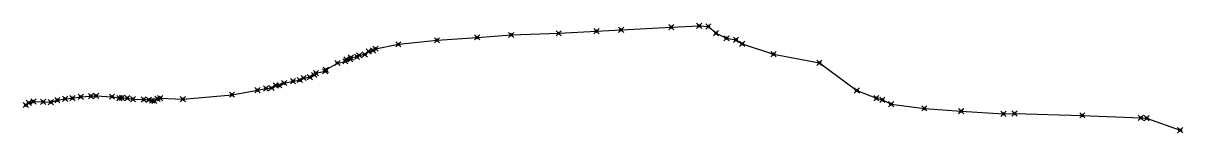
# Model space of a CAD drawing. Header units: millimetres. Extents: x -400 to 178500, y 8125 to 24949.
import ezdxf

# ---------------------------------------------------------------- set-up
doc = ezdxf.new("R2010")
doc.units = ezdxf.units.MM
doc.header["$PDMODE"] = 35
doc.header["$PDSIZE"] = 400

msp = doc.modelspace()

# ---------------------------------------------------------------- linework, layer by layer
at = {"color": 1}
for points in [[(19832, 13005), (20316, 13329), (20730, 13436), (24231, 13290), (31819, 13969), (35743, 14655), (37062, 14924), (37900, 15002), (38577, 15370), (39126, 15402), (39868, 15762), (41234, 16064), (42282, 16222), (42880, 16539), (43835, 16680), (44491, 16999), (44767, 17273), (46197, 17567), (46296, 17793), (48085, 18841), (49299, 19097), (49461, 19408), (50063, 19403), (50141, 19696), (51089, 19775), (51432, 20025), (52321, 20152), (52906, 20623), (53585, 20751), (53946, 21039), (57485, 21714), (63442, 22335), (69635, 22781), (74878, 23153), (82214, 23403), (88042, 23740), (91845, 23938), (99593, 24361), (103891, 24549), (105305, 24441), (106482, 23444), (108093, 22643), (109562, 22402), (110517, 21786), (115362, 20208), (122434, 18867), (128201, 14604), (131226, 13428), (132149, 13184), (133511, 12510), (138628, 11866), (144295, 11446), (150848, 11041), (152535, 11093), (162991, 10793)], [(0, 12381), (480, 12730), (1178, 12909), (2676, 12883), (3860, 12837), (4874, 13117), (6080, 13339), (7208, 13441), (8494, 13638), (10050, 13758), (10860, 13811), (13294, 13663), (13294, 13663), (14435, 13468), (14447, 13448), (14846, 13489), (15672, 13427), (16536, 13296), (18183, 13247), (18990, 13192), (19463, 13046), (19832, 13005)], [(162991, 10793), (172013, 10425), (172921, 10372), (178100, 8525)]]:
    msp.add_lwpolyline(points, dxfattribs=at)
for p in [(74878, 23153), (82214, 23403), (88042, 23740), (91845, 23938), (99593, 24361), (103891, 24549), (105305, 24441), (106482, 23444), (57485, 21714), (63442, 22335), (69635, 22781), (108093, 22643), (109562, 22402), (110517, 21786), (49461, 19408), (50063, 19403), (50141, 19696), (51089, 19775), (51432, 20025), (52321, 20152), (52906, 20623), (53585, 20751), (53946, 21039), (115362, 20208), (46197, 17567), (46296, 17793), (48085, 18841), (49299, 19097), (122434, 18867), (39868, 15762), (41234, 16064), (42282, 16222), (42880, 16539), (43835, 16680), (44491, 16999), (44767, 17273), (31819, 13969), (35743, 14655), (37062, 14924), (37900, 15002), (38577, 15370), (39126, 15402), (128201, 14604), (0, 12381), (480, 12730), (1178, 12909), (2676, 12883), (3860, 12837), (4874, 13117), (6080, 13339), (7208, 13441), (8494, 13638), (10050, 13758), (10860, 13811), (13294, 13663), (14435, 13468), (14447, 13448), (14846, 13489), (15672, 13427), (16536, 13296), (18183, 13247), (18990, 13192), (19463, 13046), (19832, 13005), (20316, 13329), (20730, 13436), (24231, 13290), (131226, 13428), (132149, 13184), (133511, 12510), (138628, 11866), (144284, 11462), (144295, 11446), (150848, 11041), (152535, 11093), (162991, 10793), (172013, 10425), (172921, 10372), (178100, 8525)]:
    msp.add_point(p)

doc.saveas('drawing.dxf')
